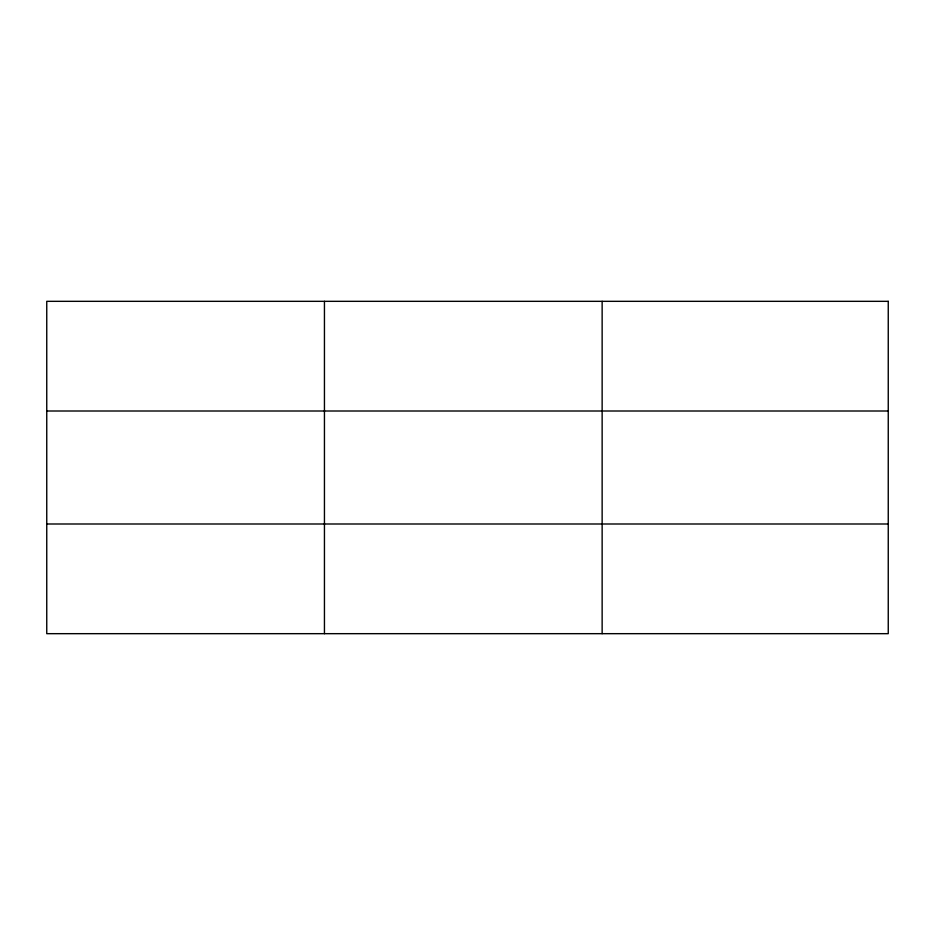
<?xml version="1.0" encoding="UTF-8"?>
<svg xmlns="http://www.w3.org/2000/svg" width="935" height="935" viewBox="0 0 935 935"><rect width="100%" height="100%" fill="white"/><g stroke="black" fill="none" stroke-linecap="round" stroke-linejoin="round"><path stroke-width="1.4" d="M324.445 301.327L324.445 633.673M602.14 301.327L602.14 633.673M46.75 411.003L888.25 411.003M46.75 523.997L888.25 523.997M888.25 301.327L888.25 633.673L46.75 633.673L46.75 301.327L888.25 301.327"/></g></svg>
